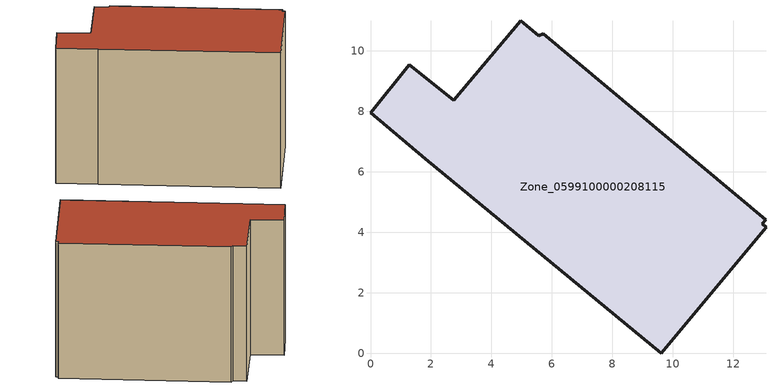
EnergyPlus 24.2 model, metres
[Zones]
Zone_0599100000208115
 floor ground (C_G): 9.61,0 1.81,6.43 0,7.96 1.28,9.55 2.75,8.37 4.96,11 5.56,10.5 5.71,10.57 13.08,4.42 12.96,4.28 13.08,4.17 z0
 wall outside (C_F): 1.28,9.55 0,7.96 1.81,6.43 9.61,0 13.08,4.17 12.96,4.28 13.08,4.42 5.71,10.57 5.56,10.5 4.96,11 2.75,8.37 1.28,9.55 z0:8.28
 roof outside (C_R): 13.08,4.42 5.71,10.57 5.56,10.5 4.96,11 2.75,8.37 1.28,9.55 0,7.96 1.81,6.43 9.61,0 13.08,4.17 12.96,4.28 z8.28
[BUILDING]
Pand.0599100000208115: North Axis=0; Terrain=City; Loads Convergence Tolerance Value=0.04; Temperature Convergence Tolerance Value=0.4; Solar Distribution=FullExterior; Maximum Number of Warmup Days=25; Minimum Number of Warmup Days=1
[Site:Location]
Rotterdam.The.Hague.AP_ZH_NLD Design_Conditions: Latitude=51.96; Longitude=4.45; Time Zone=1; Elevation=-4.5
[SITE:GROUNDTEMPERATURE:BUILDINGSURFACE]
18, 18, 18, 18, 18, 18, 18, 18, 18, 18, 18, 18
[MATERIAL] Thermal Absorptance=0.9; Solar Absorptance=0.7; Visible Absorptance=0.7
Name | Roughness | Thickness | Conductivity | Density | Specific Heat
G.TI.1946 | MediumSmooth | 0.15 | 1 | 540 | 1210
F.TI.1946 | Rough | 0.3 | 0.857143 | 1920 | 840
R.TI.1946 | MediumRough | 0.2 | 0.1 | 1500 | 1000
[CONSTRUCTION]
C_G: G.TI.1946
C_F: F.TI.1946
C_R: R.TI.1946
[ZONE]
Zone_0599100000208115: Type=1; Multiplier=1; Ceiling Height=Autocalculate; Volume=Autocalculate; Floor Area=autocalculate; Part of Total Floor Area=Yes
[ZONEINFILTRATION:DESIGNFLOWRATE]
Infil_Zone_0599100000208115: Zone or ZoneList or Space or SpaceList=Zone_0599100000208115; Schedule=AlwaysOn; Design Flow Rate Calculation Method=Flow/Area; Flow Rate per Floor Area=0.003; Constant Term Coefficient=1; Temperature Term Coefficient=0; Velocity Term Coefficient=0; Velocity Squared Term Coefficient=0
[HVACTEMPLATE:ZONE:IDEALLOADSAIRSYSTEM]
Zone_0599100000208115: Maximum Heating Supply Air Temperature=50; Minimum Cooling Supply Air Temperature=13; Maximum Heating Supply Air Humidity Ratio=0.0156; Minimum Cooling Supply Air Humidity Ratio=0.0077; Heating Limit=NoLimit; Cooling Limit=NoLimit; Dehumidification Control Type=ConstantSensibleHeatRatio; Cooling Sensible Heat Ratio=0.7; Dehumidification Setpoint=60; Humidification Control Type=None; Humidification Setpoint=30; Outdoor Air Method=None; Outdoor Air Flow Rate per Person=0.00944; Outdoor Air Flow Rate per Zone Floor Area=0; Outdoor Air Flow Rate per Zone=0; Demand Controlled Ventilation Type=None; Outdoor Air Economizer Type=NoEconomizer; Heat Recovery Type=None; Sensible Heat Recovery Effectiveness=0.7; Latent Heat Recovery Effectiveness=0.65
[ZONECONTROL:THERMOSTAT]
ThermostatControl_Zone_0599100000208115: Zone or ZoneList=Zone_0599100000208115; Control Type Schedule=DualSetpointControlType; Control 1=Thermostat_Zone_0599100000208115; Temperature Difference Between Cutout And Setpoint=0
[THERMOSTATSETPOINT:DUALSETPOINT]
Thermostat_Zone_0599100000208115: Heating Setpoint Temperature Schedule=HeatingSetpoint_Zone_0599100000208115; Cooling Setpoint Temperature Schedule=CoolingSetpoint_Zone_0599100000208115
[SCHEDULE:COMPACT]
HeatingSetpoint_Zone_0599100000208115: Through: 12/31, For: AllDays, Until: 24:00, 21
CoolingSetpoint_Zone_0599100000208115: Through: 12/31, For: AllDays, Until: 24:00, 24
DualSetpointControlType: Through: 12/31, For: AllDays, Until: 24:00, 4
AlwaysOn: Through: 12/31, For: AllDays, Until: 24:00, 1
